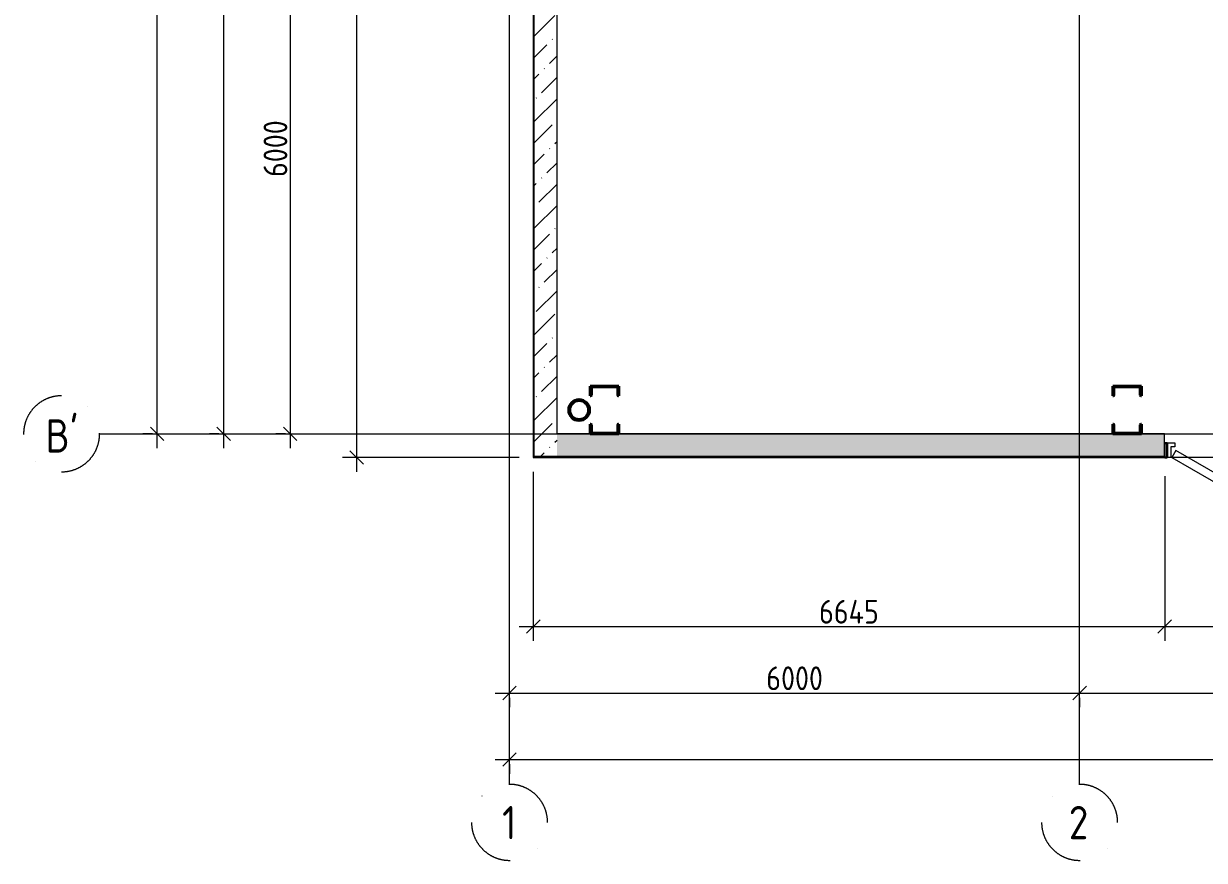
# Model space of a CAD drawing. Header units: millimetres. Extents: x 3292171 to 3365605, y -644412 to -600630.
# Drawn here: x 3292171 to 3304598, y -644412 to -635607 of the extents above; entities that cross this region are included whole.
import ezdxf

# ---------------------------------------------------------------- set-up
doc = ezdxf.new("R2010")
doc.units = ezdxf.units.MM
doc.header["$LTSCALE"] = 0.5
doc.linetypes.add('ADSK_Линия сетки', pattern=[25, 20, -2.5, 0, -2.5])
doc.linetypes.add('штрихпунктирная', pattern=[25.4, 12.7, -6.35, 0, -6.35])
doc.layers.add('A-DOOR', color=7, linetype='Continuous', lineweight=18, true_color=0x7f7f7f)
for name, color, linetype, lineweight in [('Двери', 7, 'Continuous', 18), ('Несущие колонны', 7, 'Continuous', 18), ('ОСИ', 115, 'штрихпунктирная', 20), ('Панель', 7, 'Continuous', 18)]:
    doc.layers.add(name, color=color, linetype=linetype, lineweight=lineweight)
doc.styles.add('GOST Common_1', font='GOST_Common.ttf', dxfattribs={"width": 0.9, "height": 250})
doc.dimstyles.new('ADSK_Основной_2_5_мм', dxfattribs={"dimscale": 304.8, "dimtxt": 251.428749, "dimasz": 0.463911, "dimexe": 0.492126, "dimexo": 0.492126, "dimgap": 0.098425, "dimtad": 1, "dimdec": 3, "dimrnd": 0.001, "dimdsep": 46, "dimtxsty": 'GOST Common_1', "dimblk1": 'OBLIQUE', "dimblk2": 'OBLIQUE', "dimsah": 1, "dimcen": 0.09, "dimdle": 0.492126, "dimazin": 2, "dimtfac": 1, "dimtdec": 4, "dimtix": 1, "dimtmove": 0, "dimatfit": 3, "dimfxl": 1, "dimtvp": 1, "dimtolj": 1, "dimtzin": 0, "dimlwd": 20, "dimlwe": 20, "dimarcsym": 2})
doc.dimstyles.new('ADSK_Основной_2_5_мм_1', dxfattribs={"dimscale": 304.8, "dimtxt": 251.428749, "dimasz": 0.463911, "dimexe": 0.492126, "dimexo": 0.492126, "dimgap": 0.098425, "dimtad": 1, "dimdec": 3, "dimrnd": 0.001, "dimdsep": 46, "dimtxsty": 'GOST Common_1', "dimblk1": 'OBLIQUE', "dimblk2": 'OBLIQUE', "dimsah": 1, "dimcen": 0.09, "dimdle": 0.492126, "dimazin": 2, "dimtfac": 1, "dimtdec": 4, "dimtix": 1, "dimtmove": 1, "dimatfit": 3, "dimfxl": 1, "dimtvp": 1, "dimtolj": 1, "dimtzin": 0, "dimlwd": 20, "dimlwe": 20, "dimarcsym": 2})
pattern_1 = [(315, (22000, -23500), (106.066, 106.066), [])]
pattern_2 = [(315, (22000, -29000), (106.066, 106.066), [])]
pattern_3 = [(45, (3327284.68, -617673.39), (-106.066, 106.066), [])]
pattern_4 = [(45, (3327284.68, -617673.39), (84.19025, 308.69666), [396.875, -79.375, 3.353, -76.022])]

# ---------------------------------------------------------------- blocks, each defined once
blk = doc.blocks.new('ADSK_КолоннаНесущая_ДваШвеллераКоробка_Полка параллельная_ГОСТ 8240-97 - 30П с планками _КМ1_-753404-004_АР_РД_План_0_000')
at = {"layer": 'Несущие колонны', "lineweight": 9}
h = blk.add_hatch(dxfattribs=at)
h.set_pattern_fill('FP_55', color=256, style=0, pattern_type=2)
h.set_pattern_definition(pattern_1)
h.paths.add_polyline_path([(-250, 150), (-250, -150), (-150, -150), (-150, -146), (-152, -141), (-157, -139), (-232, -139), (-240, -135), (-244, -127), (-244, 127), (-240, 135), (-232, 139), (-157, 139), (-152, 141), (-150, 146), (-150, 150)], flags=0)
h = blk.add_hatch(dxfattribs=at)
h.set_pattern_fill('FP_55', color=256, style=0, pattern_type=2)
h.set_pattern_definition(pattern_1)
h.paths.add_polyline_path([(150, -146), (150, -150), (250, -150), (250, 150), (150, 150), (150, 146), (152, 141), (157, 139), (231, 139), (240, 135), (243, 127), (243, -127), (240, -135), (231, -139), (157, -139), (152, -141)], flags=0)
at = {"layer": 'Несущие колонны', "lineweight": 40}
for p, q in [((-150, 150), (-250, 150)), ((-250, 150), (-250, -150)), ((-244, -127), (-244, 127)), ((-232, 139), (-157, 139)), ((-150, 146), (-150, 150)), ((250, 150), (150, 150)), ((150, 150), (150, 146)), ((157, 139), (231, 139)), ((243, 127), (243, -127)), ((250, -150), (250, 150)), ((-250, -150), (-150, -150)), ((-157, -139), (-232, -139)), ((-150, -150), (-150, -146)), ((150, -146), (150, -150)), ((150, -150), (250, -150)), ((231, -139), (157, -139))]:
    blk.add_line(p, q, dxfattribs=at)
for centre, radius, start, end in [((-232, 127), 12, 90, 180), ((-157, 146), 7, 270, 360), ((157, 146), 7, 180, 270), ((231, 127), 12, 0, 90), ((-232, -127), 12, 180, 270), ((-157, -146), 7, 0, 90), ((157, -146), 7, 90, 180), ((231, -127), 12, 270, 0)]:
    blk.add_arc(centre, radius, start, end, dxfattribs=at)
blk = doc.blocks.new('ADSK_КолоннаНесущая_ДваШвеллераКоробка_Полка параллельная_ГОСТ 8240-97 - 30П с планками _КМ1_-V52-004_АР_РД_План_0_000')
at = {"layer": 'Несущие колонны', "lineweight": 9}
h = blk.add_hatch(dxfattribs=at)
h.set_pattern_fill('FP_65', color=256, style=0, pattern_type=2)
h.set_pattern_definition(pattern_2)
h.paths.add_polyline_path([(-250, 33), (-250, -150), (-150, -150), (-150, -146), (-152, -141), (-157, -139), (-232, -139), (-240, -135), (-244, -127), (-244, 127), (-240, 135), (-232, 139), (-157, 139), (-152, 141), (-150, 146), (-150, 150), (-250, 150)], flags=0)
h = blk.add_hatch(dxfattribs=at)
h.set_pattern_fill('FP_65', color=256, style=0, pattern_type=2)
h.set_pattern_definition(pattern_2)
h.paths.add_polyline_path([(150, 150), (150, 146), (152, 141), (157, 139), (231, 139), (240, 135), (243, 127), (243, -127), (240, -135), (231, -139), (157, -139), (152, -141), (150, -146), (150, -150), (250, -150), (250, 150)], flags=0)
at = {"layer": 'Несущие колонны', "lineweight": 40}
for p, q in [((-150, 150), (-250, 150)), ((-250, 150), (-250, -150)), ((-244, -127), (-244, 127)), ((-232, 139), (-157, 139)), ((-150, 146), (-150, 150)), ((250, 150), (150, 150)), ((150, 150), (150, 146)), ((157, 139), (231, 139)), ((243, 127), (243, -127)), ((250, -150), (250, 150)), ((-250, -150), (-150, -150)), ((-157, -139), (-232, -139)), ((-150, -150), (-150, -146)), ((150, -146), (150, -150)), ((150, -150), (250, -150)), ((231, -139), (157, -139))]:
    blk.add_line(p, q, dxfattribs=at)
for centre, radius, start, end in [((-232, 127), 12, 90, 180), ((-157, 146), 7, 270, 360), ((157, 146), 7, 180, 270), ((231, 127), 12, 0, 90), ((-232, -127), 12, 180, 270), ((-157, -146), 7, 0, 90), ((157, -146), 7, 90, 180), ((231, -127), 12, 270, 0)]:
    blk.add_arc(centre, radius, start, end, dxfattribs=at)
blk = doc.blocks.new('ADSK_КолоннаНесущая_Труба_Электросварная_ГОСТ10704-91 - 219x10-756711-004_АР_РД_План_0_000')
at = {"layer": 'Несущие колонны', "lineweight": 9}
h = blk.add_hatch(dxfattribs=at)
h.set_pattern_fill('FP_69', color=256, style=0, pattern_type=2)
h.set_pattern_definition([(45, (29267.5, 22000), (-106.066, 106.066), [])])
h.paths.add_polyline_path([(0, -110), (34, -104), (64, -89), (89, -64), (104, -34), (109, 0), (104, 34), (89, 64), (64, 89), (34, 104), (0, 109), (-34, 104), (-64, 89), (-89, 64), (-104, 34), (-110, 0), (-104, -34), (-89, -64), (-64, -89), (-34, -104)], flags=0)
h.paths.add_polyline_path([(-17, -98), (-50, -86), (-76, -64), (-93, -34), (-100, 0), (-93, 34), (-76, 64), (-50, 86), (-17, 98), (17, 98), (50, 86), (76, 64), (93, 34), (99, 0), (93, -34), (76, -64), (50, -86), (17, -98)], flags=0)
at = {"layer": 'Несущие колонны', "lineweight": 40}
for radius, start, end in [(110, 360, 180), (110, 180, 360), (99.5, 0, 180), (99.5, 180, 0)]:
    blk.add_arc((0, 0), radius, start, end, dxfattribs=at)
blk = doc.blocks.new('Ворота противопожарные распашные ВПР-ОГНЕДЕКОР-90К - ВПР-ОГНЕДЕКОР-90К_ ЛТ_ проем 4755x3500_h_-970332-004_АР_РД_План_0_000')
at = {"layer": 'Двери', "lineweight": 30}
for p, q in [((-2353, 125), (-2378, 125)), ((-2353, -27), (-2353, 125)), ((2377, 125), (2352, 125)), ((2352, 125), (2352, -27)), ((-2378, -27), (-2353, -27)), ((2352, -27), (2377, -27))]:
    blk.add_line(p, q, dxfattribs=at)
at = {"layer": 'Панель', "lineweight": 18}
for p, q in [((-2303, 125), (-311, 1275)), ((-311, 1275), (-302, 1280)), ((-292, 1262), (-302, 1280)), ((-262, 1280), (-292, 1262)), ((-262, 1280), (-240, 1241)), ((-209, 1258), (-240, 1241)), ((-199, 1241), (-209, 1258)), ((242, 1315), (232, 1297)), ((232, 1297), (262, 1280)), ((262, 1280), (240, 1241)), ((302, 1280), (242, 1315)), ((311, 1275), (302, 1280)), ((2302, 125), (311, 1275)), ((-269, 1201), (-2260, 51)), ((-260, 1206), (-269, 1201)), ((-260, 1206), (-199, 1241)), ((240, 1241), (270, 1223)), ((270, 1223), (260, 1206)), ((260, 1206), (269, 1201)), ((269, 1201), (2260, 51)), ((-2378, 125), (-2403, 125)), ((-2378, -29), (-2378, 125)), ((-2313, 125), (-2353, 125)), ((-2353, 125), (-2353, -29)), ((-2313, 33), (-2313, 125)), ((-2260, 51), (-2303, 125)), ((2260, 51), (2302, 125)), ((2312, 125), (2352, 125)), ((2312, 11), (2312, 125)), ((2352, 125), (2352, -29)), ((2377, 125), (2402, 125)), ((2377, -29), (2377, 125)), ((-2356, 94), (-2358, 97)), ((-2273, 33), (-2313, 33)), ((-2273, -29), (-2273, 33)), ((2272, 11), (2312, 11)), ((2272, -29), (2272, 11)), ((2356, 94), (2358, 97)), ((-2353, -29), (-2273, -29)), ((2352, -29), (2272, -29))]:
    blk.add_line(p, q, dxfattribs=at)
blk = doc.blocks.new('Ось сетки - Круг_Ø8 мм-6577-004_АР_РД_План_0_000')
at = {"layer": 'ОСИ', "lineweight": 20}
for start, end in [(360, 180), (180, 360)]:
    blk.add_arc((0, 0), 4, start, end, dxfattribs=at)
blk = doc.blocks.new('_Oblique')
at = {"color": 0, "linetype": 'ByBlock', "lineweight": -2}
blk.add_line((-0.5, -0.5), (0.5, 0.5), dxfattribs=at)
blk = doc.blocks.new('*D2476')
at = {"layer": 'A-DOOR', "color": 0, "lineweight": 20, "transparency": 16777216}
for p, q in [((3297535, -640323), (3297535, -642101)), ((3304180, -640370), (3304180, -642101)), ((3297385, -641951), (3304330, -641951))]:
    blk.add_line(p, q, dxfattribs=at)
at = {"layer": 'Defpoints', "color": 0, "lineweight": 15, "transparency": 16777216}
for p in [(3297535, -640173), (3304180, -640220), (3304180, -641951)]:
    blk.add_point(p, dxfattribs=at)
at = {"layer": 'A-DOOR', "color": 0, "lineweight": 20, "transparency": 16777216, "xscale": 141.4, "yscale": 141.4, "zscale": 141.4, "rotation": 180}
blk.add_blockref('_Oblique', (3297535, -641951), dxfattribs=at)
at = {"layer": 'A-DOOR', "color": 0, "lineweight": 20, "transparency": 16777216, "xscale": 141.4, "yscale": 141.4, "zscale": 141.4}
blk.add_blockref('_Oblique', (3304180, -641951), dxfattribs=at)
at = {"layer": 'A-DOOR', "color": 0, "lineweight": 20, "transparency": 16777216, "insert": (3300857, -641796), "char_height": 250, "width": 782.41, "attachment_point": 5, "style": 'GOST Common_1'}
blk.add_mtext('\\A1;6645', dxfattribs=at)
blk = doc.blocks.new('*D2477')
at = {"layer": 'A-DOOR', "color": 0, "lineweight": 20, "transparency": 16777216}
for p, q in [((3304180, -640370), (3304180, -642101)), ((3308935, -640370), (3308935, -642101)), ((3304030, -641951), (3309085, -641951))]:
    blk.add_line(p, q, dxfattribs=at)
at = {"layer": 'Defpoints', "color": 0, "lineweight": 15, "transparency": 16777216}
for p in [(3304180, -640220), (3308935, -640220), (3308935, -641951)]:
    blk.add_point(p, dxfattribs=at)
at = {"layer": 'A-DOOR', "color": 0, "lineweight": 20, "transparency": 16777216, "xscale": 141.4, "yscale": 141.4, "zscale": 141.4, "rotation": 180}
blk.add_blockref('_Oblique', (3304180, -641951), dxfattribs=at)
at = {"layer": 'A-DOOR', "color": 0, "lineweight": 20, "transparency": 16777216, "xscale": 141.4, "yscale": 141.4, "zscale": 141.4}
blk.add_blockref('_Oblique', (3308935, -641951), dxfattribs=at)
at = {"layer": 'A-DOOR', "color": 0, "lineweight": 20, "transparency": 16777216, "insert": (3306557, -641796), "char_height": 250, "width": 782.41, "attachment_point": 5, "style": 'GOST Common_1'}
blk.add_mtext('\\A1;4755', dxfattribs=at)
blk = doc.blocks.new('*D2479')
at = {"layer": 'A-DOOR', "color": 0, "lineweight": 20, "transparency": 16777216}
for p, q in [((3297135, -642651), (3303435, -642651)), ((3297285, -642701), (3297285, -642801)), ((3303285, -642701), (3303285, -642801))]:
    blk.add_line(p, q, dxfattribs=at)
at = {"layer": 'Defpoints', "color": 0, "lineweight": 15, "transparency": 16777216}
for p in [(3297285, -642551), (3303285, -642551), (3303285, -642651)]:
    blk.add_point(p, dxfattribs=at)
at = {"layer": 'A-DOOR', "color": 0, "lineweight": 20, "transparency": 16777216, "xscale": 141.4, "yscale": 141.4, "zscale": 141.4, "rotation": 180}
blk.add_blockref('_Oblique', (3297285, -642651), dxfattribs=at)
at = {"layer": 'A-DOOR', "color": 0, "lineweight": 20, "transparency": 16777216, "xscale": 141.4, "yscale": 141.4, "zscale": 141.4}
blk.add_blockref('_Oblique', (3303285, -642651), dxfattribs=at)
at = {"layer": 'A-DOOR', "color": 0, "lineweight": 20, "transparency": 16777216, "insert": (3300285, -642496), "char_height": 250, "width": 756.84, "attachment_point": 5, "style": 'GOST Common_1'}
blk.add_mtext('\\A1;6000', dxfattribs=at)
blk = doc.blocks.new('*D2480')
at = {"layer": 'A-DOOR', "color": 0, "lineweight": 20, "transparency": 16777216}
for p, q in [((3303135, -642651), (3309435, -642651)), ((3303285, -642701), (3303285, -642801)), ((3309285, -642701), (3309285, -642801))]:
    blk.add_line(p, q, dxfattribs=at)
at = {"layer": 'Defpoints', "color": 0, "lineweight": 15, "transparency": 16777216}
for p in [(3303285, -642551), (3309285, -642551), (3309285, -642651)]:
    blk.add_point(p, dxfattribs=at)
at = {"layer": 'A-DOOR', "color": 0, "lineweight": 20, "transparency": 16777216, "xscale": 141.4, "yscale": 141.4, "zscale": 141.4, "rotation": 180}
blk.add_blockref('_Oblique', (3303285, -642651), dxfattribs=at)
at = {"layer": 'A-DOOR', "color": 0, "lineweight": 20, "transparency": 16777216, "xscale": 141.4, "yscale": 141.4, "zscale": 141.4}
blk.add_blockref('_Oblique', (3309285, -642651), dxfattribs=at)
at = {"layer": 'A-DOOR', "color": 0, "lineweight": 20, "transparency": 16777216, "insert": (3306285, -642496), "char_height": 250, "width": 756.84, "attachment_point": 5, "style": 'GOST Common_1'}
blk.add_mtext('\\A1;6000', dxfattribs=at)
blk = doc.blocks.new('*D2484')
at = {"layer": 'A-DOOR', "color": 0, "lineweight": 20, "transparency": 16777216}
for p, q in [((3297135, -643351), (3327435, -643351)), ((3297285, -643401), (3297285, -643501)), ((3327285, -643401), (3327285, -643501))]:
    blk.add_line(p, q, dxfattribs=at)
at = {"layer": 'Defpoints', "color": 0, "lineweight": 15, "transparency": 16777216}
for p in [(3297285, -643251), (3327285, -643251), (3327285, -643351)]:
    blk.add_point(p, dxfattribs=at)
at = {"layer": 'A-DOOR', "color": 0, "lineweight": 20, "transparency": 16777216, "xscale": 141.4, "yscale": 141.4, "zscale": 141.4, "rotation": 180}
blk.add_blockref('_Oblique', (3297285, -643351), dxfattribs=at)
at = {"layer": 'A-DOOR', "color": 0, "lineweight": 20, "transparency": 16777216, "xscale": 141.4, "yscale": 141.4, "zscale": 141.4}
blk.add_blockref('_Oblique', (3327285, -643351), dxfattribs=at)
at = {"layer": 'A-DOOR', "color": 0, "lineweight": 20, "transparency": 16777216, "insert": (3312285, -643196), "char_height": 250, "width": 946.05, "attachment_point": 5, "style": 'GOST Common_1'}
blk.add_mtext('\\A1;30000', dxfattribs=at)
blk = doc.blocks.new('*D2485')
at = {"layer": 'A-DOOR', "color": 0, "lineweight": 20, "transparency": 16777216}
for p, q in [((3295676, -640323), (3295676, -626773)), ((3297135, -626923), (3295526, -626923)), ((3297385, -640173), (3295526, -640173))]:
    blk.add_line(p, q, dxfattribs=at)
at = {"layer": 'Defpoints', "color": 0, "lineweight": 15, "transparency": 16777216}
for p in [(3295676, -626923), (3297285, -626923), (3297535, -640173)]:
    blk.add_point(p, dxfattribs=at)
at = {"layer": 'A-DOOR', "color": 0, "lineweight": 20, "transparency": 16777216, "xscale": 141.4, "yscale": 141.4, "zscale": 141.4}
for p, rotation in [((3295676, -626923), 90), ((3295676, -640173), 270)]:
    blk.add_blockref('_Oblique', p, dxfattribs=dict(at, rotation=rotation))
at = {"layer": 'A-DOOR', "color": 0, "lineweight": 20, "transparency": 16777216, "insert": (3295521, -633548), "char_height": 250, "width": 889.8, "attachment_point": 5, "rotation": 90, "style": 'GOST Common_1'}
blk.add_mtext('\\A1;13250', dxfattribs=at)
blk = doc.blocks.new('*D2492')
at = {"layer": 'A-DOOR', "color": 0, "lineweight": 20, "transparency": 16777216}
for p, q in [((3294976, -633773), (3294976, -640073)), ((3294926, -633923), (3294826, -633923)), ((3294926, -639923), (3294826, -639923))]:
    blk.add_line(p, q, dxfattribs=at)
at = {"layer": 'Defpoints', "color": 0, "lineweight": 15, "transparency": 16777216}
for p in [(3295076, -633923), (3294976, -639923), (3295076, -639923)]:
    blk.add_point(p, dxfattribs=at)
at = {"layer": 'A-DOOR', "color": 0, "lineweight": 20, "transparency": 16777216, "xscale": 141.4, "yscale": 141.4, "zscale": 141.4}
for p, rotation in [((3294976, -633923), 90), ((3294976, -639923), 270)]:
    blk.add_blockref('_Oblique', p, dxfattribs=dict(at, rotation=rotation))
at = {"layer": 'A-DOOR', "color": 0, "lineweight": 20, "transparency": 16777216, "insert": (3294821, -636923), "char_height": 250, "width": 756.84, "attachment_point": 5, "rotation": 90, "style": 'GOST Common_1'}
blk.add_mtext('\\A1;6000', dxfattribs=at)
blk = doc.blocks.new('*D2495')
at = {"layer": 'A-DOOR', "color": 0, "lineweight": 20, "transparency": 16777216}
for p, q in [((3294276, -626523), (3294276, -640073)), ((3294226, -626673), (3294126, -626673)), ((3294226, -639923), (3294126, -639923))]:
    blk.add_line(p, q, dxfattribs=at)
at = {"layer": 'Defpoints', "color": 0, "lineweight": 15, "transparency": 16777216}
for p in [(3294376, -626673), (3294276, -639923), (3294376, -639923)]:
    blk.add_point(p, dxfattribs=at)
at = {"layer": 'A-DOOR', "color": 0, "lineweight": 20, "transparency": 16777216, "xscale": 141.4, "yscale": 141.4, "zscale": 141.4}
for p, rotation in [((3294276, -626673), 90), ((3294276, -639923), 270)]:
    blk.add_blockref('_Oblique', p, dxfattribs=dict(at, rotation=rotation))
at = {"layer": 'A-DOOR', "color": 0, "lineweight": 20, "transparency": 16777216, "insert": (3294121, -633298), "char_height": 250, "width": 889.8, "attachment_point": 5, "rotation": 90, "style": 'GOST Common_1'}
blk.add_mtext('\\A1;13250', dxfattribs=at)
blk = doc.blocks.new('*D2496')
at = {"layer": 'A-DOOR', "color": 0, "lineweight": 20, "transparency": 16777216}
for p, q in [((3293576, -601723), (3293576, -619606)), ((3293526, -601873), (3293426, -601873)), ((3293576, -640073), (3293576, -620409)), ((3293526, -639923), (3293426, -639923))]:
    blk.add_line(p, q, dxfattribs=at)
at = {"layer": 'Defpoints', "color": 0, "lineweight": 15, "transparency": 16777216}
for p in [(3293676, -601873), (3293576, -639923), (3293676, -639923)]:
    blk.add_point(p, dxfattribs=at)
at = {"layer": 'A-DOOR', "color": 0, "lineweight": 20, "transparency": 16777216, "xscale": 141.4, "yscale": 141.4, "zscale": 141.4}
for p, rotation in [((3293576, -601873), 90), ((3293576, -639923), 270)]:
    blk.add_blockref('_Oblique', p, dxfattribs=dict(at, rotation=rotation))
at = {"layer": 'A-DOOR', "color": 0, "lineweight": 20, "transparency": 16777216, "insert": (3293219, -620480), "char_height": 250, "width": 946.05, "attachment_point": 1, "rotation": 90, "line_spacing_factor": 1.022761, "style": 'GOST Common_1'}
blk.add_mtext('\\A1;38050', dxfattribs=at)

msp = doc.modelspace()

# ---------------------------------------------------------------- hatches: boundary and pattern name
at = {"layer": 'A-DOOR', "lineweight": 9, "true_color": 0x636466}
h = msp.add_hatch(dxfattribs=at)
h.set_pattern_fill('FP_52', color=251, style=0, pattern_type=2)
h.set_pattern_definition(pattern_3)
h.paths.add_polyline_path([(3297534.6806, -640173.3913), (3297544.6806, -640173.3913), (3297544.6806, -626923.3913), (3297534.6806, -626923.3913), (3297534.6806, -639032.1193)], flags=0)
h = msp.add_hatch(dxfattribs=at)
h.set_pattern_fill('FP_51', color=251, style=0, pattern_type=2)
h.set_pattern_definition(pattern_4)
h.paths.add_polyline_path([(3297784.6806, -640163.3913), (3297784.6806, -626923.3913), (3297544.6806, -626923.3913), (3297544.6806, -640163.3913), (3297703.2474, -640163.3913)], flags=0)
h = msp.add_hatch(dxfattribs=at)
h.set_pattern_fill('FP_51', color=251, style=0, pattern_type=2)
h.set_pattern_definition(pattern_4)
h.paths.add_polyline_path([(3327434.6806, -640163.3913), (3327734.6806, -640163.3913), (3327734.6806, -639923.3913), (3308934.6806, -639923.3913), (3308934.6806, -640163.3913), (3327302.0686, -640163.3913)], flags=0)
h.paths.add_polyline_path([(3298799.5, -640163.3913), (3304179.6806, -640163.3913), (3304179.6806, -639923.3913), (3297784.6806, -639923.3913), (3297784.6806, -640163.3913), (3298251.3737, -640163.3913)], flags=0)
h = msp.add_hatch(dxfattribs=at)
h.set_pattern_fill('FP_52', color=251, style=0, pattern_type=2)
h.set_pattern_definition(pattern_3)
h.paths.add_polyline_path([(3314695.1633, -640173.3913), (3327974.6806, -640173.3913), (3327974.6806, -640163.3913), (3308934.6806, -640163.3913), (3308934.6806, -640173.3913), (3314147.037, -640173.3913)], flags=0)
h.paths.add_polyline_path([(3297544.6806, -640173.3913), (3304179.6806, -640173.3913), (3304179.6806, -640163.3913), (3297544.6806, -640163.3913)], flags=0)

# ---------------------------------------------------------------- linework, layer by layer
at = {"layer": 'A-DOOR', "color": 251, "linetype": 'ADSK_Линия сетки', "true_color": 0x636466}
for p, q in [((3297284.6806, -643612.0086), (3297284.6806, -601555.4033)), ((3297284.6806, -643612.0086), (3297284.6806, -601555.4033)), ((3303284.6806, -643612.0086), (3303284.6806, -601555.4033)), ((3303284.6806, -643612.0086), (3303284.6806, -601555.4033)), ((3292970.5006, -639923.3913), (3328104.6806, -639923.3913))]:
    msp.add_line(p, q, dxfattribs=at)
at = {"layer": 'A-DOOR', "color": 251, "lineweight": 18, "true_color": 0x636466}
for p, q in [((3297534.6806, -626923.3913), (3297534.6806, -640173.3913)), ((3297534.6806, -640173.3913), (3304179.6806, -640173.3913)), ((3304179.6806, -640173.3913), (3304179.6806, -640163.3913))]:
    msp.add_line(p, q, dxfattribs=at)
at = {"layer": 'A-DOOR', "color": 251, "true_color": 0x636466}
for p, q in [((3297544.6806, -640163.3913), (3297544.6806, -626923.3913)), ((3297784.6806, -639923.3913), (3297784.6806, -634073.3913)), ((3298134.6806, -639923.3913), (3297784.6806, -639923.3913)), ((3303634.6806, -639923.3913), (3298434.6806, -639923.3913)), ((3304179.6806, -639923.3913), (3303934.6806, -639923.3913)), ((3304179.6806, -640163.3913), (3304179.6806, -639923.3913)), ((3304179.6806, -639923.3913), (3308934.6806, -639923.3913)), ((3304179.6806, -640163.3913), (3297544.6806, -640163.3913)), ((3308909.6806, -640173.3913), (3304204.6806, -640173.3913))]:
    msp.add_line(p, q, dxfattribs=at)

# ---------------------------------------------------------------- block references
for name, p, rotation in [('ADSK_КолоннаНесущая_ДваШвеллераКоробка_Полка параллельная_ГОСТ 8240-97 - 30П с планками _КМ1_-V52-004_АР_РД_План_0_000', (3298284.6806, -639673.3913), 89.9999999999999), ('ADSK_КолоннаНесущая_ДваШвеллераКоробка_Полка параллельная_ГОСТ 8240-97 - 30П с планками _КМ1_-753404-004_АР_РД_План_0_000', (3303784.6806, -639673.3913), 89.9999999999999), ('Ворота противопожарные распашные ВПР-ОГНЕДЕКОР-90К - ВПР-ОГНЕДЕКОР-90К_ ЛТ_ проем 4755x3500_h_-970332-004_АР_РД_План_0_000', (3306557.1806, -640048.3913), 180)]:
    msp.add_blockref(name, p, dxfattribs=dict(at, rotation=rotation))
at = {"layer": 'A-DOOR', "color": 251, "lineweight": 20, "true_color": 0x636466, "xscale": 99.99999999999993, "yscale": 99.99999999999993, "zscale": 99.99999999999993, "rotation": 269.9999999999994}
msp.add_blockref('Ось сетки - Круг_Ø8 мм-6577-004_АР_РД_План_0_000', (3292570.5006, -639923.3913), dxfattribs=at)
at = {"layer": 'A-DOOR', "color": 251, "true_color": 0x636466}
msp.add_blockref('ADSK_КолоннаНесущая_Труба_Электросварная_ГОСТ10704-91 - 219x10-756711-004_АР_РД_План_0_000', (3298017.1806, -639673.3913), dxfattribs=at)
at = {"layer": 'A-DOOR', "color": 251, "lineweight": 20, "true_color": 0x636466, "xscale": 99.99999999999993, "yscale": 99.99999999999993, "zscale": 99.99999999999993}
for p in [(3297284.6806, -644012.0086), (3303284.6806, -644012.0086)]:
    msp.add_blockref('Ось сетки - Круг_Ø8 мм-6577-004_АР_РД_План_0_000', p, dxfattribs=at)

# ---------------------------------------------------------------- texts
at = {"layer": 'A-DOOR', "color": 251, "true_color": 0x636466, "char_height": 350, "attachment_point": 1, "style": 'GOST Common_1'}
for s, insert, width in [("\\fGOST Common|b0|i0|c204|p34|;\\W.9;'", (3292656.4621, -639770.8043), 137.088562), ('\\fGOST Common|b0|i0|c204|p34|;\\W.9;В', (3292400.4777, -639770.8043), 310.253062), ('\\fGOST Common|b0|i0|c204|p34|;\\W.9;1', (3297206.45, -643839.4752), 187.594875), ('\\fGOST Common|b0|i0|c204|p34|;\\W.9;2', (3303170.9, -643839.4752), 274.177125)]:
    msp.add_mtext(s, dxfattribs=dict(at, insert=insert, width=width))

# ---------------------------------------------------------------- dimensions: what is measured, and where the dimension line sits
at = {"layer": 'A-DOOR', "color": 251, "lineweight": 20, "true_color": 0x636466}
dim = msp.add_linear_dim(base=(3293575.7315, -639923.3913), p1=(3293675.7164, -601873.3913), p2=(3293675.7164, -639923.3913), angle=90, dimstyle='ADSK_Основной_2_5_мм_1', override={"dimpost": '<>', "dimfxl": 38050}, dxfattribs=at)
dim.commit()
dim.dimension.update_dxf_attribs({"geometry": '*D2496', "text_midpoint": (3293385.6911, -620007.4183), "dimtype": 160, "text_rotation": 90})
for base, p1, p2, override, picture, middle in [((3294275.7315, -639923.3913), (3294375.7164, -626673.3913), (3294375.7164, -639923.3913), {"dimpost": '<>', "dimfxl": 13250}, '*D2495', (3294120.7315, -633298.3913)), ((3295675.7315, -626923.3913), (3297534.6806, -640173.3913), (3297284.6806, -626923.3913), {"dimpost": '<>', "dimfxl": 13252.358281}, '*D2485', (3295520.7315, -633548.3913)), ((3294975.7315, -639923.3913), (3295075.7164, -633923.3913), (3295075.7164, -639923.3913), {"dimpost": '<>', "dimfxl": 6000}, '*D2492', (3294820.7315, -636923.3913))]:
    dim = msp.add_linear_dim(base=base, p1=p1, p2=p2, angle=90, dimstyle='ADSK_Основной_2_5_мм', override=override, dxfattribs=at)
    dim.commit()
    dim.dimension.update_dxf_attribs({"geometry": picture, "text_midpoint": middle})
for base, p1, p2, override, picture, middle in [((3304179.6806, -641950.6299), (3297534.6806, -640173.3913), (3304179.6806, -640220.3968), {"dimpost": '<>', "dimfxl": 6645.166253}, '*D2476', (3300857.1806, -641795.6299)), ((3308934.6806, -641950.6299), (3304179.6806, -640220.3968), (3308934.6806, -640220.3968), {"dimpost": '<>', "dimfxl": 4755}, '*D2477', (3306557.1806, -641795.6299)), ((3303284.6806, -642650.6299), (3297284.6806, -642550.645), (3303284.6806, -642550.645), {"dimpost": '<>', "dimfxl": 6000}, '*D2479', (3300284.6806, -642495.6299)), ((3309284.6806, -642650.6299), (3303284.6806, -642550.645), (3309284.6806, -642550.645), {"dimpost": '<>', "dimfxl": 6000}, '*D2480', (3306284.6806, -642495.6299)), ((3327284.6806, -643350.6299), (3297284.6806, -643250.645), (3327284.6806, -643250.645), {"dimpost": '<>', "dimfxl": 30000}, '*D2484', (3312284.6806, -643195.6299))]:
    dim = msp.add_linear_dim(base=base, p1=p1, p2=p2, dimstyle='ADSK_Основной_2_5_мм', override=override, dxfattribs=at)
    dim.commit()
    dim.dimension.update_dxf_attribs({"geometry": picture, "text_midpoint": middle})

doc.saveas('drawing.dxf')
